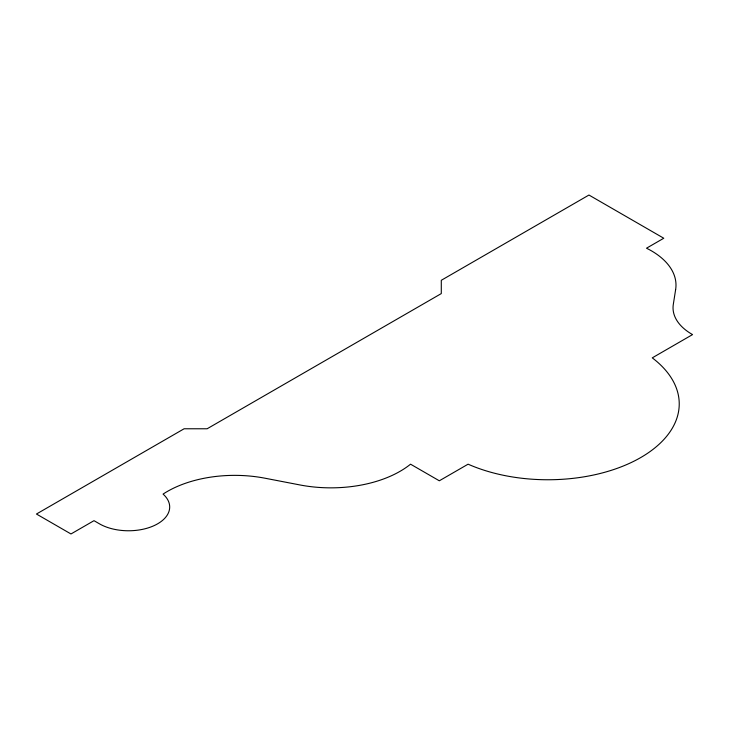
<?xml version="1.0" encoding="UTF-8"?>
<svg xmlns="http://www.w3.org/2000/svg" width="729" height="729" viewBox="0 0 729 729"><rect width="100%" height="100%" fill="white"/><g stroke="black" fill="none" stroke-linecap="round" stroke-linejoin="round"><path stroke-width="1.09" d="M675.646 289.504L673.304 304.43A64.881 37.461 0 0 0 692.55 334.593L652.264 357.857A131.393 75.862 0 0 1 640.755 457.539A131.393 75.862 0 0 1 468.091 464.182L439.323 480.794L410.545 464.182A97.914 56.525 0 0 1 299.829 484.931L264.973 478.206A95.371 55.067 0 0 0 163.068 494.089A41.152 23.756 0 0 1 154.594 525.399A41.152 23.756 0 0 1 99.755 523.996L94.005 520.67L70.977 533.965L36.45 514.027L184.118 428.77L207.136 428.77L441.291 293.587L441.291 280.291L588.959 195.035L663.773 238.237L646.505 248.206A84.072 48.533 0 0 1 675.646 289.504"/></g></svg>
